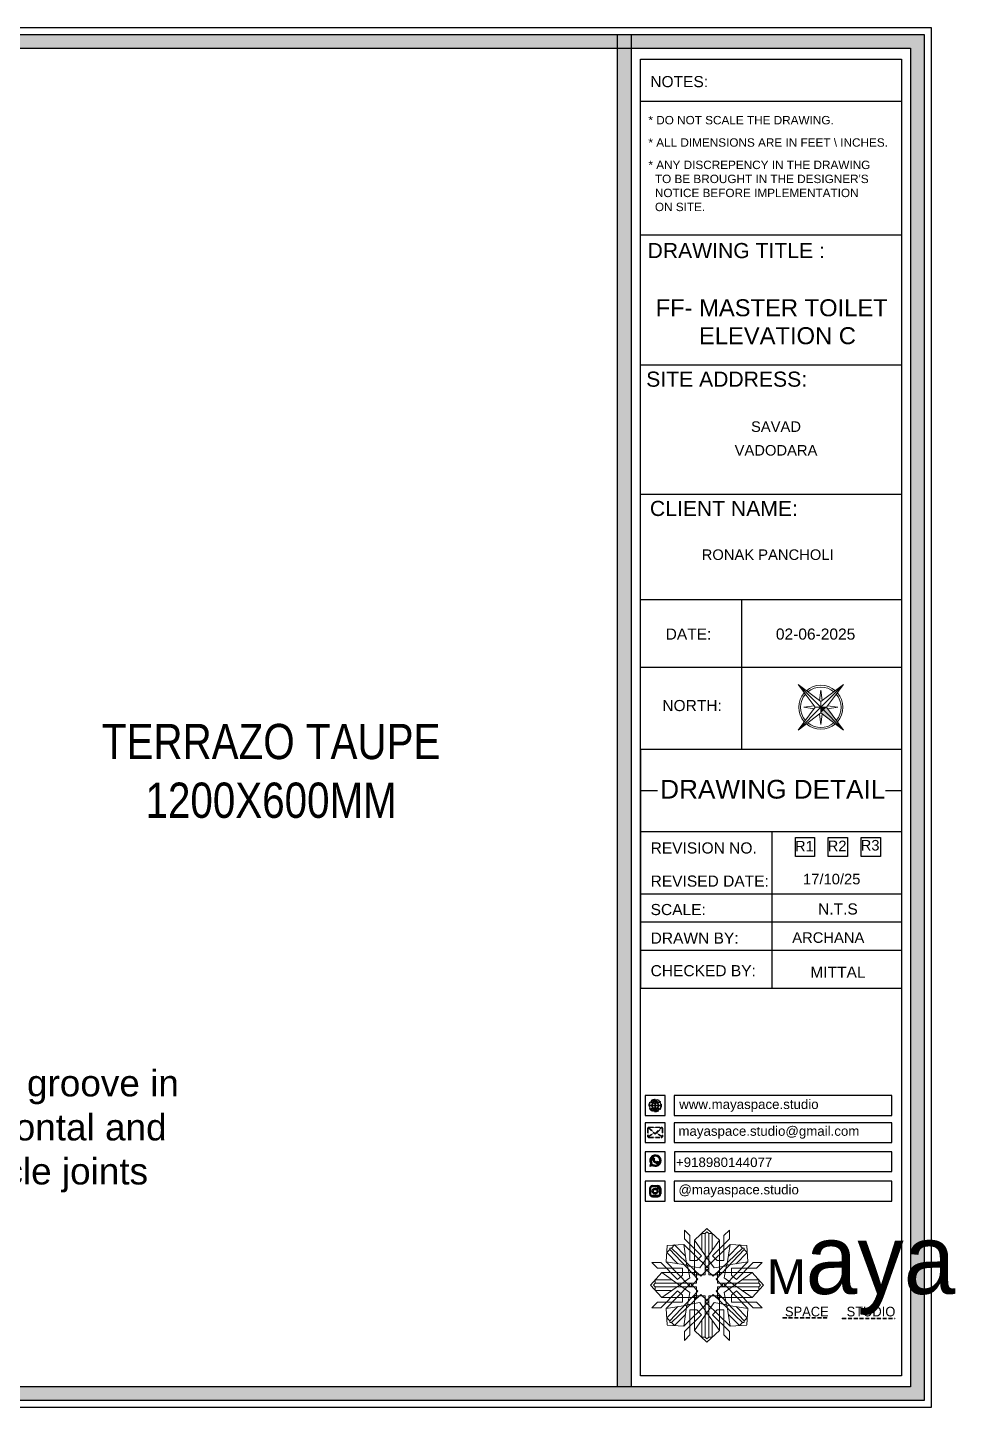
# Model space of a CAD drawing. Header units: millimetres. Extents: x 56222 to 3066687, y -650199 to -121287.
# Drawn here: x 149627.1 to 149732.4, y -184300 to -184143.3 of the extents above; entities that cross this region are included whole.
import ezdxf
from ezdxf.enums import TextEntityAlignment as Align

# ---------------------------------------------------------------- set-up
doc = ezdxf.new("R2010")
doc.units = ezdxf.units.MM
doc.header["$MEASUREMENT"] = 0
doc.linetypes.add('DASHEDX2', pattern=[1.5, 1, -0.5])
for name, color, linetype, lineweight in [('Dimension', 10, 'DASHEDX2', 20), ('FIRST FLOOR ( TEXT )', 7, 'Continuous', 9), ('LABALLING', 1, 'Continuous', 25), ('NAME PLATE', 7, 'Continuous', 25), ('title block', 7, 'Continuous', 9)]:
    doc.layers.add(name, color=color, linetype=linetype, lineweight=lineweight)
doc.styles.add('Arial', font='arial.ttf')
doc.styles.add('KATHA', font='swissc.ttf')
doc.styles.get("Standard").update_dxf_attribs({"font": 'arial.ttf', "height": 6})

# ---------------------------------------------------------------- blocks, each defined once
blk = doc.blocks.new('FSFSF')
at = {"color": 42, "lineweight": 5, "true_color": 0xe0ac11}
for p, q in [((28600.03, 143.51), (28600.03, 140.16)), ((28602.15, 141.41), (28600.03, 143.51)), ((28602.15, 141.41), (28602.15, 131.95)), ((28603.86, 139.69), (28608.58, 144.08)), ((28607.9, 142.22), (28606.58, 142.22)), ((28606.58, 142.22), (28606.58, 135.84)), ((28607.9, 142.22), (28608.58, 142.85)), ((28607.9, 142.22), (28607.9, 126.58)), ((28613.31, 139.69), (28608.58, 144.08)), ((28609.27, 142.22), (28608.59, 142.85)), ((28609.27, 142.22), (28609.27, 126.58)), ((28609.27, 142.22), (28610.59, 142.22)), ((28610.59, 142.22), (28610.59, 135.84)), ((28615.02, 141.41), (28617.14, 143.51)), ((28615.02, 141.41), (28615.02, 131.95)), ((28617.14, 143.51), (28617.14, 140.16)), ((28593.19, 131.45), (28593.54, 137.71)), ((28593.39, 135), (28594.56, 136.12)), ((28599.8, 138.06), (28593.54, 137.71)), ((28595.12, 136.69), (28594.53, 136.69)), ((28594.56, 136.12), (28594.56, 136.71)), ((28605.17, 124.98), (28594.56, 136.12)), ((28596.24, 137.86), (28595.12, 136.69)), ((28606.27, 126.08), (28595.12, 136.69)), ((28596.24, 137.86), (28600.47, 133.65)), ((28601.03, 130), (28599.8, 138.06)), ((28599.8, 138.05), (28608.58, 129.56)), ((28606.47, 133.76), (28600.03, 140.16)), ((28603.86, 126.58), (28603.86, 139.69)), ((28603.86, 139.69), (28608.58, 133.02)), ((28613.31, 139.69), (28608.59, 133.02)), ((28617.37, 138.05), (28608.59, 129.56)), ((28610.7, 133.76), (28617.14, 140.16)), ((28610.9, 126.08), (28622.05, 136.69)), ((28612.02, 124.98), (28622.62, 136.12)), ((28613.31, 126.58), (28613.31, 139.69)), ((28616.14, 130), (28617.37, 138.06)), ((28620.93, 137.86), (28616.7, 133.65)), ((28617.37, 138.06), (28623.63, 137.71)), ((28620.93, 137.86), (28622.05, 136.69)), ((28622.05, 136.69), (28622.64, 136.69)), ((28622.62, 136.12), (28622.62, 136.71)), ((28623.8, 135), (28622.62, 136.12)), ((28624, 131.45), (28623.65, 137.71)), ((28587.73, 131.22), (28591.08, 131.22)), ((28589.84, 129.1), (28587.73, 131.22)), ((28597.49, 124.78), (28591.08, 131.22)), ((28593.19, 131.45), (28601.69, 122.67)), ((28601.25, 130.22), (28593.19, 131.45)), ((28593.39, 135), (28597.6, 130.78)), ((28604.75, 131.95), (28602.15, 131.95)), ((28606.47, 133.76), (28604.75, 131.95)), ((28605.86, 129.18), (28608.58, 133.02)), ((28611.31, 129.18), (28608.59, 133.02)), ((28610.7, 133.76), (28612.42, 131.95)), ((28612.42, 131.95), (28615.02, 131.95)), ((28623.99, 131.45), (28615.5, 122.67)), ((28615.94, 130.22), (28624, 131.45)), ((28623.8, 135), (28619.59, 130.78)), ((28619.7, 124.78), (28626.1, 131.22)), ((28629.45, 131.22), (28626.1, 131.22)), ((28627.34, 129.1), (28629.45, 131.22)), ((28591.56, 127.39), (28587.17, 122.66)), ((28589.84, 129.1), (28599.29, 129.1)), ((28604.66, 127.39), (28591.56, 127.39)), ((28591.56, 127.39), (28598.23, 122.67)), ((28597.49, 124.78), (28599.29, 126.5)), ((28602.07, 125.39), (28598.23, 122.67)), ((28599.29, 126.5), (28599.29, 129.1)), ((28605.86, 129.18), (28601.03, 130)), ((28602.07, 125.39), (28601.25, 130.22)), ((28603.68, 126.54), (28603.68, 127.39)), ((28604.66, 126.54), (28603.68, 126.54)), ((28604.71, 127.57), (28603.86, 127.57)), ((28607.9, 126.58), (28603.86, 126.58)), ((28604.66, 123.35), (28604.66, 127.39)), ((28604.7, 126.58), (28604.71, 127.57)), ((28606.27, 126.08), (28608.58, 128.27)), ((28607.9, 128.92), (28608.58, 129.56)), ((28607.9, 128.92), (28608.58, 128.27)), ((28609.27, 128.92), (28608.59, 129.56)), ((28609.27, 128.92), (28608.59, 128.27)), ((28610.9, 126.08), (28608.59, 128.27)), ((28609.27, 126.58), (28613.31, 126.58)), ((28611.31, 129.18), (28616.14, 130)), ((28612.46, 126.58), (28612.46, 127.57)), ((28612.46, 127.57), (28613.31, 127.57)), ((28612.52, 123.35), (28612.52, 127.39)), ((28612.52, 127.39), (28625.63, 127.39)), ((28612.52, 126.54), (28613.51, 126.54)), ((28613.51, 126.54), (28613.51, 127.39)), ((28615.12, 125.39), (28615.94, 130.22)), ((28615.12, 125.39), (28618.96, 122.67)), ((28627.34, 129.1), (28617.89, 129.1)), ((28617.89, 126.5), (28617.89, 129.1)), ((28619.7, 124.78), (28617.89, 126.5)), ((28625.63, 127.39), (28618.96, 122.67)), ((28625.63, 127.39), (28630.02, 122.66)), ((28591.56, 117.94), (28587.17, 122.66)), ((28589.03, 123.35), (28588.4, 122.67)), ((28589.03, 121.98), (28588.4, 122.65)), ((28589.03, 123.35), (28589.03, 124.67)), ((28589.03, 124.67), (28595.4, 124.67)), ((28589.03, 123.35), (28604.66, 123.35)), ((28589.03, 121.98), (28604.66, 121.98)), ((28589.03, 121.98), (28589.03, 120.66)), ((28589.03, 120.66), (28595.4, 120.66)), ((28597.49, 120.54), (28591.08, 114.11)), ((28591.56, 117.94), (28598.23, 122.65)), ((28593.19, 113.88), (28601.69, 122.65)), ((28605.17, 120.35), (28594.56, 109.2)), ((28597.49, 120.54), (28599.29, 118.83)), ((28602.07, 119.94), (28598.23, 122.65)), ((28602.33, 123.35), (28601.69, 122.67)), ((28602.33, 121.98), (28601.69, 122.65)), ((28602.33, 123.35), (28602.97, 122.67)), ((28602.33, 121.98), (28602.97, 122.65)), ((28605.17, 124.98), (28602.97, 122.67)), ((28605.17, 120.35), (28602.97, 122.65)), ((28604.66, 121.98), (28604.66, 117.94)), ((28612.02, 124.98), (28614.21, 122.67)), ((28612.02, 120.35), (28614.21, 122.65)), ((28612.02, 120.35), (28622.62, 109.2)), ((28628.16, 123.35), (28612.52, 123.35)), ((28612.52, 121.98), (28612.52, 117.94)), ((28628.16, 121.98), (28612.52, 121.98)), ((28614.85, 123.35), (28614.21, 122.67)), ((28614.85, 121.98), (28614.21, 122.65)), ((28614.85, 123.35), (28615.5, 122.67)), ((28614.85, 121.98), (28615.5, 122.65)), ((28615.12, 119.94), (28618.96, 122.65)), ((28623.99, 113.88), (28615.5, 122.65)), ((28619.7, 120.54), (28617.89, 118.83)), ((28625.63, 117.94), (28618.96, 122.65)), ((28619.7, 120.54), (28626.1, 114.11)), ((28628.16, 124.67), (28621.78, 124.67)), ((28628.16, 120.66), (28621.78, 120.66)), ((28625.63, 117.94), (28630.02, 122.66)), ((28628.16, 123.35), (28628.16, 124.67)), ((28628.16, 123.35), (28628.78, 122.67)), ((28628.16, 121.98), (28628.78, 122.65)), ((28628.16, 121.98), (28628.16, 120.66)), ((28589.84, 116.23), (28587.73, 114.11)), ((28589.84, 116.23), (28599.29, 116.23)), ((28604.66, 117.94), (28591.56, 117.94)), ((28601.25, 115.1), (28593.19, 113.87)), ((28606.27, 119.15), (28595.12, 108.54)), ((28599.29, 118.83), (28599.29, 116.23)), ((28599.8, 107.17), (28608.58, 115.67)), ((28601.03, 115.23), (28599.8, 107.17)), ((28605.86, 116.05), (28601.03, 115.23)), ((28602.07, 119.94), (28601.25, 115.1)), ((28604.66, 118.78), (28603.68, 118.78)), ((28603.68, 118.78), (28603.68, 117.94)), ((28607.9, 118.65), (28603.86, 118.65)), ((28603.86, 118.65), (28603.86, 105.54)), ((28604.71, 117.66), (28603.86, 117.66)), ((28604.7, 118.65), (28604.71, 117.66)), ((28605.86, 116.05), (28608.58, 112.21)), ((28606.27, 119.15), (28608.58, 116.96)), ((28607.9, 103.01), (28607.9, 118.65)), ((28607.9, 116.31), (28608.58, 116.96)), ((28607.9, 116.31), (28608.58, 115.67)), ((28610.9, 119.15), (28608.59, 116.96)), ((28609.27, 116.31), (28608.59, 116.96)), ((28609.27, 116.31), (28608.59, 115.67)), ((28611.31, 116.05), (28608.59, 112.21)), ((28617.37, 107.17), (28608.59, 115.67)), ((28609.27, 118.65), (28613.31, 118.65)), ((28609.27, 103.01), (28609.27, 118.65)), ((28610.9, 119.15), (28622.05, 108.54)), ((28611.31, 116.05), (28616.14, 115.23)), ((28612.46, 118.65), (28612.46, 117.66)), ((28612.46, 117.66), (28613.31, 117.66)), ((28612.52, 118.78), (28613.51, 118.78)), ((28612.52, 117.94), (28625.63, 117.94)), ((28613.31, 118.65), (28613.31, 105.54)), ((28613.51, 118.78), (28613.51, 117.94)), ((28615.12, 119.94), (28615.94, 115.1)), ((28615.94, 115.1), (28624, 113.87)), ((28616.14, 115.23), (28617.37, 107.17)), ((28617.89, 118.83), (28617.89, 116.23)), ((28627.34, 116.23), (28617.89, 116.23)), ((28627.34, 116.23), (28629.45, 114.11)), ((28587.73, 114.11), (28591.08, 114.11)), ((28593.19, 113.87), (28593.54, 107.62)), ((28593.39, 110.32), (28597.6, 114.55)), ((28593.39, 110.32), (28594.56, 109.2)), ((28596.24, 107.37), (28600.47, 111.58)), ((28606.47, 111.47), (28600.03, 105.07)), ((28602.15, 103.82), (28602.15, 113.27)), ((28604.75, 113.27), (28602.15, 113.27)), ((28603.86, 105.54), (28608.58, 112.21)), ((28606.47, 111.47), (28604.75, 113.27)), ((28613.31, 105.54), (28608.59, 112.21)), ((28610.7, 111.47), (28612.42, 113.27)), ((28610.7, 111.47), (28617.14, 105.07)), ((28612.42, 113.27), (28615.02, 113.27)), ((28615.02, 103.82), (28615.02, 113.27)), ((28620.93, 107.37), (28616.7, 111.58)), ((28623.8, 110.32), (28619.59, 114.55)), ((28623.8, 110.32), (28622.62, 109.2)), ((28624, 113.87), (28623.65, 107.62)), ((28629.45, 114.11), (28626.1, 114.11)), ((28599.8, 107.17), (28593.54, 107.52)), ((28595.12, 108.54), (28594.53, 108.54)), ((28594.56, 109.2), (28594.56, 108.61)), ((28596.24, 107.37), (28595.12, 108.54)), ((28600.03, 101.71), (28600.03, 105.07)), ((28603.86, 105.54), (28608.58, 101.15)), ((28606.58, 103.01), (28606.58, 109.38)), ((28613.31, 105.54), (28608.58, 101.15)), ((28610.59, 103.01), (28610.59, 109.38)), ((28617.14, 101.71), (28617.14, 105.07)), ((28617.37, 107.17), (28623.63, 107.52)), ((28620.93, 107.37), (28622.05, 108.54)), ((28622.05, 108.54), (28622.64, 108.54)), ((28622.62, 109.2), (28622.62, 108.61)), ((28602.15, 103.82), (28600.03, 101.71)), ((28607.9, 103.01), (28606.58, 103.01)), ((28607.9, 103.01), (28608.58, 102.38)), ((28609.27, 103.01), (28608.59, 102.38)), ((28609.27, 103.01), (28610.59, 103.01)), ((28615.02, 103.82), (28617.14, 101.71))]:
    blk.add_line(p, q, dxfattribs=at)
blk = doc.blocks.new('hgwg')
at = {"layer": 'Dimension', "true_color": 0xd39e00}
h = blk.add_hatch(color=42, dxfattribs=at)
h.dxf.hatch_style = 1
h.paths.add_polyline_path([(27505.71, 45.05), (27494.27, 45.05), (27494.27, 44.9), (27505.71, 44.9)])
h = blk.add_hatch(color=42, dxfattribs=at)
h.dxf.hatch_style = 1
h.paths.add_polyline_path([(27523.3, 44.9), (27509.68, 44.9), (27509.68, 44.75), (27523.3, 44.75)])
at = {"layer": 'Dimension', "color": 42, "true_color": 0xd39e00}
for p, q in [((27494.27, 45.05), (27505.71, 45.05)), ((27494.27, 44.9), (27494.27, 45.05)), ((27494.27, 44.9), (27505.71, 44.9)), ((27505.71, 45.05), (27505.71, 44.9)), ((27509.68, 44.9), (27523.3, 44.9)), ((27509.68, 44.9), (27509.68, 44.75)), ((27509.68, 44.75), (27523.3, 44.75)), ((27523.3, 44.75), (27523.3, 44.9))]:
    blk.add_line(p, q, dxfattribs=at)
at = {"layer": 'Dimension', "color": 42, "true_color": 0xd39e00, "attachment_point": 1}
for s, width, insert, char_height in [('{\\fCinzel|b0|i0|c0|p2;\\H1.5x;M\\fAmsterdam One|b0|i0|c0|p2;\\H2x;aya}', 85.3277, (27490.17, 69.17), 6), ('{\\fCinzel|b0|i0|c0|p2;SPACE     STUDIO}', 66.129, (27494.83, 47.86), 2.5)]:
    blk.add_mtext_dynamic_manual_height_columns(s, width=width, gutter_width=30, heights=[0], dxfattribs=dict(at, insert=insert, char_height=char_height))
blk = doc.blocks.new('QEGW4TG')
at = {"layer": 'Dimension', "true_color": 0x000000}
h = blk.add_hatch(color=18, dxfattribs=at)
h.dxf.hatch_style = 1
h.paths.add_polyline_path([(2.69, 1.93, 0.170513), (2.95, 1.97, 0.190337), (3.11, 2.18, 0.316231), (3.07, 2.28), (2.79, 2.37, 0.273721), (2.69, 2.34, 0.040749), (2.63, 2.27, -0.441282), (2.53, 2.25, -0.11828), (2.06, 2.64, -0.441282), (2.07, 2.74, 0.040749), (2.13, 2.81, 0.290083), (2.14, 2.92), (2.01, 3.18, 0.316231), (1.91, 3.2, 0.190337), (1.73, 3, 0.170513), (1.72, 2.74, 0.252784)], flags=0)
h.paths.add_polyline_path([(1.19, 1.98), (1.03, 1.3, 0.550912), (1.11, 1.23), (1.75, 1.39, 6.344125)])
h.paths.add_polyline_path([(1.81, 1.7), (1.4, 1.6), (1.5, 2.03, -9.071339)], flags=16)
h.paths.add_polyline_path([(3.11, 2.16, -0.17811), (2.95, 1.97, -0.170513), (2.69, 1.93, -0.252784), (1.72, 2.74, -0.170513), (1.73, 3, -0.17811), (1.89, 3.19, -0.370089), (2.01, 3.18), (2.14, 2.92, -0.307185), (2.13, 2.8, -0.041087), (2.06, 2.73, 0.321676), (2.05, 2.65, 0.126524), (2.55, 2.24, 0.312216), (2.62, 2.26, -0.041087), (2.68, 2.34, -0.290673), (2.79, 2.37), (3.07, 2.28, -0.370089)], flags=0)
h = blk.add_hatch(color=18, dxfattribs=at)
h.dxf.hatch_style = 1
h.paths.add_polyline_path([(2.79, 2.37, 0.273721), (2.69, 2.34, 0.040749), (2.63, 2.27, -0.441282), (2.53, 2.25, -0.11828), (2.06, 2.64, -0.441282), (2.07, 2.74, 0.040749), (2.13, 2.81, 0.290083), (2.14, 2.92), (2.01, 3.18, 0.316231), (1.91, 3.2, 0.190337), (1.73, 3, 0.170513), (1.72, 2.74, 0.252784), (2.69, 1.93, 0.170513), (2.95, 1.97, 0.190337), (3.11, 2.18, 0.316231), (3.07, 2.28)])
for p, q in [((1.19, 1.98), (1.03, 1.3)), ((1.1, 1.23), (1.75, 1.39)), ((1.5, 2.03), (1.4, 1.6)), ((1.4, 1.6), (1.81, 1.7)), ((2.01, 3.18), (2.14, 2.92)), ((3.07, 2.28), (2.8, 2.36))]:
    blk.add_line(p, q)
blk.add_lwpolyline([(0, 0), (4.68, 0), (4.68, 4.68), (0, 4.68)], close=True)
for centre, radius, start, end in [((2.39, 2.56), 1.34, 241.4727, 205.6422), ((2.39, 2.56), 1.04, 235.9962, 210.8333), ((1.09, 1.29), 0.0598, 164.8483, 282.1458), ((2.09, 2.87), 0.39, 159.7007, 198.4072), ((2.96, 3.23), 1.33, 201.4218, 258.1669), ((2.07, 2.87), 0.364, 118.9685, 159.3648), ((1.94, 3.12), 0.0896, 41.8985, 123.1344), ((2.11, 2.68), 0.066, 135.9932, 224.8892), ((1.67, 3.16), 0.586, 312.4617, 321.8728), ((3.12, 3.42), 1.31, 216.5455, 243.5279), ((2.05, 2.87), 0.104, 320.3924, 28.6971), ((2.57, 2.3), 0.066, 234.2482, 323.1441), ((3.11, 1.94), 0.586, 137.2645, 146.6756), ((2.76, 2.27), 0.104, 70.4402, 138.745), ((2.75, 2.31), 0.39, 260.7301, 299.4366), ((2.76, 2.29), 0.364, 299.7725, 340.1688), ((3.03, 2.2), 0.0896, 336.0029, 57.2388)]:
    blk.add_arc(centre, radius, start, end)
blk = doc.blocks.new('ASGERG')
at = {"layer": 'Dimension', "true_color": 0x000000}
h = blk.add_hatch(color=18, dxfattribs=at)
h.dxf.hatch_style = 1
h.paths.add_polyline_path([(0.99, 1.7, 0.353872), (1.69, 1.03), (2.96, 1.03, 0.353872), (3.66, 1.7), (3.66, 2.99, 0.353872), (2.96, 3.67), (1.69, 3.67, 0.353872), (0.99, 2.99)])
h.paths.add_polyline_path([(1.27, 2.97, -0.353872), (1.72, 3.4), (2.94, 3.4, -0.353872), (3.38, 2.97), (3.38, 1.72, -0.353872), (2.94, 1.3), (1.72, 1.3, -0.353872), (1.27, 1.72)], flags=16)
h.paths.add_polyline_path([(3.02, 2.35, -1), (1.64, 2.35, -1)], flags=0)
h.paths.add_polyline_path([(2.74, 2.35, -1), (1.92, 2.35, -1)], flags=0)
h.paths.add_polyline_path([(2.86, 3.02, -1), (3.19, 3.02, -1)], flags=0)
h.paths.add_polyline_path([(1.64, 2.35, 1), (3.02, 2.35, 1)], flags=0)
h = blk.add_hatch(color=18, dxfattribs=at)
h.dxf.hatch_style = 1
h.paths.add_polyline_path([(1.64, 2.35, 1), (3.02, 2.35, 1)])
h.paths.add_polyline_path([(2.74, 2.35, -1), (1.92, 2.35, -1)], flags=16)
h = blk.add_hatch(color=18, dxfattribs=at)
h.dxf.hatch_style = 1
h.paths.add_polyline_path([(3.19, 3.02, 1), (2.86, 3.02, 1)])
for p, q in [((1.69, 3.67), (2.96, 3.67)), ((2.94, 3.4), (1.72, 3.4)), ((0.99, 2.99), (0.99, 1.7)), ((1.27, 2.97), (1.27, 1.72)), ((1.69, 1.03), (2.96, 1.03)), ((2.94, 1.3), (1.72, 1.3)), ((3.38, 2.97), (3.38, 1.72)), ((3.66, 2.99), (3.66, 1.7))]:
    blk.add_line(p, q)
blk.add_lwpolyline([(0, 0), (4.68, 0), (4.68, 4.68), (0, 4.68)], close=True)
for centre, radius in [((2.33, 2.35), 0.694), ((2.33, 2.35), 0.414), ((3.02, 3.02), 0.168)]:
    blk.add_circle(centre, radius)
for centre, radius, start, end in [((1.76, 2.89), 0.778, 94.8631, 172.8127), ((1.76, 2.91), 0.491, 94.8631, 172.8127), ((2.9, 2.91), 0.491, 7.1873, 85.1369), ((2.89, 2.89), 0.778, 7.1873, 85.1369), ((1.76, 1.8), 0.778, 187.1873, 265.1369), ((1.76, 1.78), 0.491, 187.1873, 265.1369), ((2.9, 1.78), 0.491, 274.8631, 352.8127), ((2.89, 1.8), 0.778, 274.8631, 352.8127)]:
    blk.add_arc(centre, radius, start, end)
blk = doc.blocks.new('ETYETE')
at = {"layer": 'Dimension', "true_color": 0x000000}
h = blk.add_hatch(color=18, dxfattribs=at)
h.dxf.hatch_style = 1
h.paths.add_polyline_path([(3.76, 1.14, 0.414214), (4.12, 1.5), (4.12, 3.29, 0.414214), (3.76, 3.65), (0.92, 3.65, 0.414214), (0.56, 3.29), (0.56, 1.5, 0.414214), (0.92, 1.14)])
h.paths.add_polyline_path([(2.61, 2.22), (3.92, 1.34, -0.198912), (3.76, 1.28), (0.92, 1.28, -0.198912), (0.76, 1.34), (2.08, 2.22), (2.34, 1.98)], flags=16)
h.paths.add_polyline_path([(2.34, 2.16), (0.89, 3.51, -0.028783), (0.92, 3.52), (3.76, 3.52, -0.028783), (3.79, 3.51)], flags=16)
h.paths.add_polyline_path([(2.71, 2.32), (3.92, 3.45, -0.202482), (3.99, 3.29), (3.99, 1.5, -0.043076), (3.98, 1.46)], flags=16)
h.paths.add_polyline_path([(1.98, 2.32), (0.7, 1.46, -0.043076), (0.7, 1.5), (0.7, 3.29, -0.202482), (0.76, 3.45)], flags=16)
blk.add_lwpolyline([(0, 0), (4.68, 0), (4.68, 4.68), (0, 4.68)], close=True)
at = {"layer": 'Dimension', "color": 18, "true_color": 0x000000}
for p, q in [((0.56, 3.29), (0.56, 1.5)), ((0.7, 3.29), (0.7, 1.5)), ((0.76, 3.45), (1.98, 2.32)), ((0.89, 3.51), (2.34, 2.16)), ((0.92, 3.65), (3.76, 3.65)), ((0.92, 3.52), (3.76, 3.52)), ((2.34, 2.16), (3.79, 3.51)), ((2.71, 2.32), (3.92, 3.45)), ((3.99, 3.29), (3.99, 1.5)), ((4.12, 3.29), (4.12, 1.5)), ((0.7, 1.46), (1.98, 2.32)), ((0.76, 1.34), (2.08, 2.22)), ((0.92, 1.28), (3.76, 1.28)), ((0.92, 1.14), (3.76, 1.14)), ((2.08, 2.22), (2.34, 1.98)), ((2.34, 1.98), (2.61, 2.22)), ((3.92, 1.34), (2.61, 2.22)), ((3.98, 1.46), (2.71, 2.32))]:
    blk.add_line(p, q, dxfattribs=at)
for centre, radius, start, end in [((0.92, 3.29), 0.358, 90, 180), ((0.92, 3.29), 0.224, 134.2136, 180), ((0.92, 3.29), 0.224, 90, 96.5948), ((3.76, 3.29), 0.358, 0, 90), ((3.76, 3.29), 0.224, 83.4052, 90), ((3.76, 3.29), 0.224, 0, 45.7864), ((0.92, 1.5), 0.358, 180, 270), ((0.92, 1.5), 0.224, 180, 189.8662), ((0.92, 1.5), 0.224, 225, 270), ((3.76, 1.5), 0.358, 270, 0), ((3.76, 1.5), 0.224, 270, 315), ((3.76, 1.5), 0.224, 350.1338, 0)]:
    blk.add_arc(centre, radius, start, end, dxfattribs=at)
blk = doc.blocks.new('DTGWEGEARG')
at = {"layer": 'Dimension', "true_color": 0x000000}
h = blk.add_hatch(color=18, dxfattribs=at)
h.dxf.hatch_style = 1
h.paths.add_polyline_path([(3.83, 2.34, 1), (0.85, 2.34, 1)])
h.paths.add_polyline_path([(2.51, 1.01, 0.105795), (2.96, 1.58, -0.055205), (3.3, 1.41, -0.169822)], flags=16)
h.paths.add_polyline_path([(2.41, 1.12), (2.41, 1.69, -0.058279), (2.81, 1.63, -0.103353)], flags=16)
h.paths.add_polyline_path([(2.26, 1.13, -0.101741), (1.87, 1.63, -0.057171), (2.26, 1.69)], flags=16)
h.paths.add_polyline_path([(2.17, 1.01, -0.169822), (1.38, 1.41, -0.055205), (1.72, 1.58, 0.105795)], flags=16)
h.paths.add_polyline_path([(3.02, 1.72, 0.081336), (3.13, 2.27), (3.68, 2.27, -0.152069), (3.4, 1.52, 0.05687)], flags=16)
h.paths.add_polyline_path([(2.87, 1.77, 0.061945), (2.41, 1.84), (2.41, 2.27), (2.98, 2.27, -0.081344)], flags=16)
h.paths.add_polyline_path([(2.26, 1.84, 0.060923), (1.8, 1.77, -0.081344), (1.7, 2.27), (2.26, 2.27)], flags=16)
h.paths.add_polyline_path([(1.66, 1.72, 0.05687), (1.28, 1.52, -0.152069), (1, 2.27), (1.55, 2.27, 0.081336)], flags=16)
h.paths.add_polyline_path([(2.41, 2.42), (2.41, 2.83, 0.061945), (2.87, 2.91, -0.080009), (2.98, 2.42)], flags=16)
h.paths.add_polyline_path([(3.13, 2.42, 0.080116), (3.02, 2.96, 0.05687), (3.4, 3.16, 0.028258), (3.3, 3.27, -0.055205), (2.96, 3.1, 0.105795), (2.51, 3.67, -0.36029), (3.68, 2.42)], flags=16)
h.paths.add_polyline_path([(2.26, 2.42), (1.7, 2.42, -0.080009), (1.8, 2.91, 0.060923), (2.26, 2.84)], flags=16)
h.paths.add_polyline_path([(1.55, 2.42), (1, 2.42, -0.150466), (1.28, 3.16, 0.05687), (1.66, 2.96, 0.080116)], flags=16)
h.paths.add_polyline_path([(2.41, 2.98), (2.41, 3.56, -0.103353), (2.81, 3.05, -0.058279)], flags=16)
h.paths.add_polyline_path([(2.26, 2.99, -0.057171), (1.87, 3.05, -0.101741), (2.26, 3.55)], flags=16)
h.paths.add_polyline_path([(1.72, 3.1, -0.055205), (1.38, 3.27, -0.169822), (2.17, 3.67, 0.105795)], flags=16)
blk.add_lwpolyline([(0, 0), (4.68, 0), (4.68, 4.68), (0, 4.68)], close=True)
at = {"layer": 'Dimension', "color": 18, "true_color": 0x000000}
for p, q in [((2.26, 3.55), (2.26, 2.99)), ((2.41, 3.56), (2.41, 2.98)), ((1, 2.42), (1.55, 2.42)), ((1, 2.27), (1.55, 2.27)), ((1.7, 2.42), (2.26, 2.42)), ((1.7, 2.27), (2.26, 2.27)), ((2.26, 2.84), (2.26, 2.42)), ((2.26, 2.27), (2.26, 1.84)), ((2.26, 1.69), (2.26, 1.13)), ((2.41, 2.83), (2.41, 2.42)), ((2.41, 2.42), (2.98, 2.42)), ((2.41, 2.27), (2.98, 2.27)), ((2.41, 2.27), (2.41, 1.84)), ((2.41, 1.69), (2.41, 1.12)), ((3.13, 2.42), (3.68, 2.42)), ((3.13, 2.27), (3.68, 2.27))]:
    blk.add_line(p, q, dxfattribs=at)
blk.add_circle((2.34, 2.34), 1.49, dxfattribs=at)
for centre, radius, start, end in [((2.34, 2.34), 1.34, 97.3549, 135.9073), ((2.34, 4.74), 1.75, 236.7417, 249.3811), ((3.28, 2.34), 1.73, 129.9301, 154.0867), ((3.28, 2.34), 1.58, 130.1073, 153.3446), ((1.4, 2.34), 1.58, 26.6554, 50.2584), ((2.34, 2.34), 1.34, 3.3907, 82.6451), ((1.4, 2.34), 1.73, 25.9133, 50.0699), ((2.34, 4.74), 1.75, 290.6189, 303.2583), ((2.34, 2.34), 1.34, 142.3819, 176.6093), ((2.34, 2.34), 1.34, 183.0315, 217.6181), ((2.34, 4.74), 1.9, 236.1399, 249.1595), ((2.34, -0.06), 1.9, 110.8405, 123.8601), ((2.34, -0.06), 1.75, 110.6189, 123.2583), ((2.34, 2.34), 1.34, 224.0927, 262.6451), ((3.28, 2.34), 1.73, 159.0567, 177.3789), ((3.28, 2.34), 1.73, 182.3435, 200.9433), ((3.28, 2.34), 1.58, 158.8325, 177.1302), ((3.28, 2.34), 1.58, 182.5658, 201.1675), ((3.28, 2.34), 1.73, 205.9133, 230.0699), ((2.34, 4.74), 1.9, 253.6799, 267.6253), ((2.34, -0.06), 1.9, 92.3747, 106.3201), ((2.34, 4.74), 1.75, 254.3336, 267.422), ((2.34, -0.06), 1.75, 92.578, 105.6664), ((3.28, 2.34), 1.58, 206.6554, 229.8927), ((2.34, 4.74), 1.75, 272.3248, 285.6664), ((2.34, 4.74), 1.9, 272.1415, 286.3201), ((2.34, -0.06), 1.9, 73.6799, 87.8585), ((2.34, -0.06), 1.75, 74.3336, 87.6752), ((1.4, 2.34), 1.58, 309.7416, 333.3446), ((1.4, 2.34), 1.73, 309.9301, 334.0867), ((2.34, 2.34), 1.34, 277.3549, 315.9073), ((1.4, 2.34), 1.58, 2.8698, 21.1675), ((1.4, 2.34), 1.58, 338.8325, 357.4342), ((2.34, -0.06), 1.75, 56.7417, 69.3811), ((2.34, 4.74), 1.9, 290.8405, 303.8601), ((1.4, 2.34), 1.73, 2.6211, 20.9433), ((1.4, 2.34), 1.73, 339.0567, 357.6565), ((2.34, -0.06), 1.9, 56.1399, 69.1595), ((2.34, 2.34), 1.34, 322.3819, 356.9685)]:
    blk.add_arc(centre, radius, start, end, dxfattribs=at)
blk = doc.blocks.new('4t')
at = {"transparency": 33554607}
h = blk.add_hatch(color=1, dxfattribs=at)
h.dxf.hatch_style = 1
h.paths.add_polyline_path([(45531.33, -35822.29), (45529.23, -35821.83), (45528.09, -35837.01)])
h = blk.add_hatch(color=1, dxfattribs=at)
h.dxf.hatch_style = 1
h.paths.add_polyline_path([(45533.44, -35822.75), (45531.33, -35822.29), (45528.09, -35837.01)])
h = blk.add_hatch(color=1, dxfattribs=at)
h.dxf.hatch_style = 1
h.paths.add_polyline_path([(45531.8, -35820.19), (45529.23, -35821.83), (45531.33, -35822.29)])
h = blk.add_hatch(color=1, dxfattribs=at)
h.dxf.hatch_style = 1
h.paths.add_polyline_path([(45531.8, -35820.19), (45531.33, -35822.29), (45533.44, -35822.75)])
at = {"layer": 'title block', "color": 7, "lineweight": 9}
for p, q in [((45535.51, -35803.37), (45530.16, -35817.62)), ((45535.51, -35803.37), (45531.8, -35820.19)), ((45534.36, -35818.55), (45535.51, -35803.37)), ((45530.5, -35816.7), (45526.88, -35812.49)), ((45526.88, -35812.49), (45529.18, -35817.55)), ((45539.5, -35815.27), (45534.44, -35817.57)), ((45535.28, -35818.89), (45539.5, -35815.27)), ((45530.16, -35817.62), (45514.98, -35816.48)), ((45514.98, -35816.48), (45529.23, -35821.83)), ((45514.98, -35816.48), (45531.8, -35820.19)), ((45528.31, -35821.48), (45524.1, -35825.11)), ((45524.1, -35825.11), (45529.16, -35822.81)), ((45531.8, -35820.19), (45528.09, -35837.01)), ((45529.23, -35821.83), (45528.09, -35837.01)), ((45528.09, -35837.01), (45533.44, -35822.75)), ((45531.8, -35820.19), (45529.23, -35821.83)), ((45531.8, -35820.19), (45530.16, -35817.62)), ((45534.36, -35818.55), (45531.8, -35820.19)), ((45533.44, -35822.75), (45531.8, -35820.19)), ((45531.8, -35820.19), (45548.62, -35823.9)), ((45533.44, -35822.75), (45548.62, -35823.9)), ((45548.62, -35823.9), (45534.36, -35818.55)), ((45536.71, -35827.89), (45534.42, -35822.83)), ((45533.09, -35823.67), (45536.71, -35827.89))]:
    blk.add_line(p, q, dxfattribs=at)
for radius, start, end in [(11.79, 81.35997, 163.76651), (10.83, 82.42855, 162.69793), (10.83, 352.42855, 72.69793), (11.79, 351.35997, 73.76651), (11.79, 171.35997, 253.76651), (10.83, 172.42855, 252.69793), (11.79, 261.35997, 343.76651), (10.83, 262.42855, 342.69793)]:
    blk.add_arc((45531.8, -35820.19), radius, start, end, dxfattribs=at)

msp = doc.modelspace()

# ---------------------------------------------------------------- hatches: boundary and pattern name
at = {"layer": 'NAME PLATE', "true_color": 0xd39e00}
h = msp.add_hatch(color=42, dxfattribs=at)
h.paths.add_polyline_path([(149508.506, -184144.052), (149508.506, -184299.178), (149728.894, -184299.178), (149728.894, -184144.052)])
h.paths.add_polyline_path([(149510.053, -184145.599), (149727.348, -184145.599), (149727.348, -184297.631), (149510.053, -184297.631)], flags=16)
msp.add_hatch(color=42, dxfattribs=at).paths.add_polyline_path([(149694.093, -184297.631), (149695.64, -184297.631), (149695.64, -184144.052), (149694.093, -184144.052)])

# ---------------------------------------------------------------- linework, layer by layer
at = {"layer": 'NAME PLATE', "color": 42, "true_color": 0xd39e00}
for p, q in [((149726.301, -184151.685), (149696.687, -184151.685)), ((149726.301, -184166.853), (149696.687, -184166.853)), ((149726.301, -184181.622), (149696.687, -184181.622)), ((149726.301, -184196.3), (149696.687, -184196.3)), ((149726.301, -184208.261), (149696.687, -184208.261)), ((149708.145, -184208.261), (149708.145, -184225.262)), ((149726.301, -184215.956), (149696.687, -184215.956)), ((149726.301, -184225.262), (149696.687, -184225.262)), ((149696.687, -184225.262), (149696.687, -184252.33)), ((149726.301, -184225.262), (149726.301, -184252.33)), ((149696.687, -184229.902), (149698.602, -184229.902)), ((149724.51, -184229.902), (149726.301, -184229.902)), ((149696.687, -184234.542), (149726.301, -184234.542)), ((149711.629, -184252.33), (149711.629, -184234.542)), ((149726.301, -184241.657), (149696.687, -184241.657)), ((149726.301, -184244.862), (149696.687, -184244.862)), ((149726.301, -184248.066), (149696.687, -184248.066)), ((149696.687, -184252.33), (149726.301, -184252.33))]:
    msp.add_line(p, q, dxfattribs=at)
for points in [[(149507.733, -184143.278), (149729.668, -184143.278), (149729.668, -184299.951), (149507.733, -184299.951)], [(149508.506, -184144.052), (149728.894, -184144.052), (149728.894, -184299.178), (149508.506, -184299.178)], [(149694.093, -184297.631), (149694.093, -184144.052), (149695.64, -184144.052), (149695.64, -184297.631)], [(149510.053, -184145.599), (149727.348, -184145.599), (149727.348, -184297.631), (149510.053, -184297.631)], [(149696.687, -184296.358), (149696.687, -184146.871), (149726.301, -184146.871), (149726.301, -184296.358)], [(149714.274, -184235.231), (149716.455, -184235.231), (149716.455, -184237.411), (149714.274, -184237.411)], [(149718.01, -184235.231), (149720.191, -184235.231), (149720.191, -184237.411), (149718.01, -184237.411)], [(149721.746, -184235.231), (149723.926, -184235.231), (149723.926, -184237.411), (149721.746, -184237.411)]]:
    msp.add_lwpolyline(points, close=True, dxfattribs=at)
at = {"layer": 'NAME PLATE', "color": 18, "true_color": 0x000000}
for points in [[(149700.521, -184266.804), (149725.215, -184266.804), (149725.215, -184264.547), (149700.521, -184264.547)], [(149700.521, -184269.885), (149725.215, -184269.885), (149725.215, -184267.628), (149700.521, -184267.628)], [(149700.533, -184273.171), (149725.215, -184273.171), (149725.215, -184270.914), (149700.533, -184270.914)], [(149700.521, -184276.535), (149725.215, -184276.535), (149725.215, -184274.278), (149700.521, -184274.278)]]:
    msp.add_lwpolyline(points, close=True, dxfattribs=at)

# ---------------------------------------------------------------- block references
at = {"layer": 'NAME PLATE', "xscale": 0.2121163395280533, "yscale": 0.2121163395280533, "zscale": 0.2121163395280533, "rotation": 57.43675864906671}
msp.add_blockref('4t', (138115.295, -188270.732), dxfattribs=at)
at = {"layer": 'NAME PLATE', "color": 42, "true_color": 0xd39e00}
for name, p, xscale, yscale, zscale in [('DTGWEGEARG', (149697.221, -184266.804), 0.4824780378988332, 0.4824780378988332, 0.4824780378988332), ('ETYETE', (149697.221, -184269.885), 0.4824780378988332, 0.4824780378988332, 0.4824780378988332), ('QEGW4TG', (149697.233, -184273.171), 0.4824780378988332, 0.4824780378988332, 0.4824780378988332), ('ASGERG', (149697.221, -184276.535), 0.4824780378988332, 0.4824780378988332, 0.4824780378988332), ('FSFSF', (141116.974, -184322.888), 0.3001637020422733, 0.3001637020422733, 0.3001637020422733), ('hgwg', (137669.218, -184309.487), 0.4380412707031215, 0.4380412707031215, 0.4380412707031215)]:
    msp.add_blockref(name, p, dxfattribs=dict(at, xscale=xscale, yscale=yscale, zscale=zscale))

# ---------------------------------------------------------------- texts
at = {"layer": 'FIRST FLOOR ( TEXT )', "color": 1, "insert": (149654.752, -184227.704), "char_height": 4, "attachment_point": 5, "style": 'KATHA'}
msp.add_mtext('TERRAZO TAUPE \\P1200X600MM', dxfattribs=at)
at = {"layer": 'LABALLING', "lineweight": 5, "ltscale": 4, "insert": (149616.559, -184261.635, 0.5), "char_height": 3, "width": 34.35798, "attachment_point": 1}
msp.add_mtext('4mm groove in horizontal and verticle joints', dxfattribs=at)
at = {"layer": 'NAME PLATE', "style": 'Arial'}
for s, height, p in [('NOTES:', 1.2623, (149701.08, -184150.042)), ('DRAWING TITLE : ', 1.71802, (149707.887, -184169.454)), ('FF- MASTER TOILET', 1.92912, (149711.577, -184176.055)), ('ELEVATION C', 1.92912, (149712.233, -184179.228)), ('SITE ADDRESS:', 1.71802, (149706.467, -184184.056)), (' SAVAD ', 1.1985, (149712.07, -184189.185)), ('VADODARA', 1.1985, (149712.07, -184191.875)), ('CLIENT NAME:', 1.71802, (149706.154, -184198.734)), ('RONAK PANCHOLI    ', 1.1985, (149712.052, -184203.726)), ('DATE:', 1.2623, (149702.138, -184212.774)), ('02-06-2025', 1.2623, (149716.565, -184212.774)), ('NORTH:', 1.2623, (149702.541, -184220.889)), ('DRAWING DETAIL', 2.12403, (149711.699, -184230.823)), ('REVISION NO.', 1.26232, (149703.86, -184237.058)), ('REVISED DATE: ', 1.26232, (149704.791, -184240.822)), ('17/10/25', 1.1985, (149718.395, -184240.559)), ('SCALE:', 1.2623, (149700.97, -184244.05)), ('DRAWN BY:', 1.2623, (149702.831, -184247.294)), ('ARCHANA', 1.1985, (149718.004, -184247.204)), ('CHECKED BY:', 1.26232, (149703.811, -184250.997)), ('MITTAL', 1.2623, (149719.1, -184251.165))]:
    msp.add_text(s, height=height, dxfattribs=at).set_placement(p, align=Align.CENTER)
for s, insert, char_height, width, attachment_point in [('* DO NOT SCALE THE DRAWING.', (149697.583, -184153.31, 0), 0.95473, 36.88622, 1), ('* ALL DIMENSIONS ARE IN FEET \\\\ INCHES.', (149697.583, -184155.849, 0), 0.95473, 36.88622, 1), ("* ANY DISCREPENCY IN THE DRAWING \\P  TO BE BROUGHT IN THE DESIGNER'S\\P  NOTICE BEFORE IMPLEMENTATION \\P  ON SITE.", (149697.583, -184158.388, 0), 0.95473, 36.88622, 1), ('R1', (149715.294, -184235.621, 0), 1.1985, 1.649, 2), ('R2', (149719.006, -184235.595, 0), 1.1985, 1.649, 2), ('R3', (149722.753, -184235.521, 0), 1.1985, 1.649, 2), ('N.T.S', (149719.1, -184242.725, 0), 1.2623, 2.46371, 2)]:
    msp.add_mtext(s, dxfattribs=dict(at, insert=insert, char_height=char_height, width=width, attachment_point=attachment_point))
at = {"layer": 'NAME PLATE', "color": 18, "true_color": 0x000000, "char_height": 1.0788, "attachment_point": 1}
for s, width, gutter_width, insert in [('www.mayaspace.studio', 16.93016, 14.162, (149701.078, -184264.988, 0)), ('mayaspace.studio@gmail.com', 10.56221, 8.835, (149700.992, -184268.032, 0)), ('+918980144077', 41.18768, 8.835, (149700.713, -184271.58, 0)), ('@mayaspace.studio', 10.56221, 8.835, (149700.992, -184274.682, 0))]:
    msp.add_mtext_dynamic_manual_height_columns(s, width=width, gutter_width=gutter_width, heights=[0], dxfattribs=dict(at, insert=insert))

doc.saveas('drawing.dxf')
